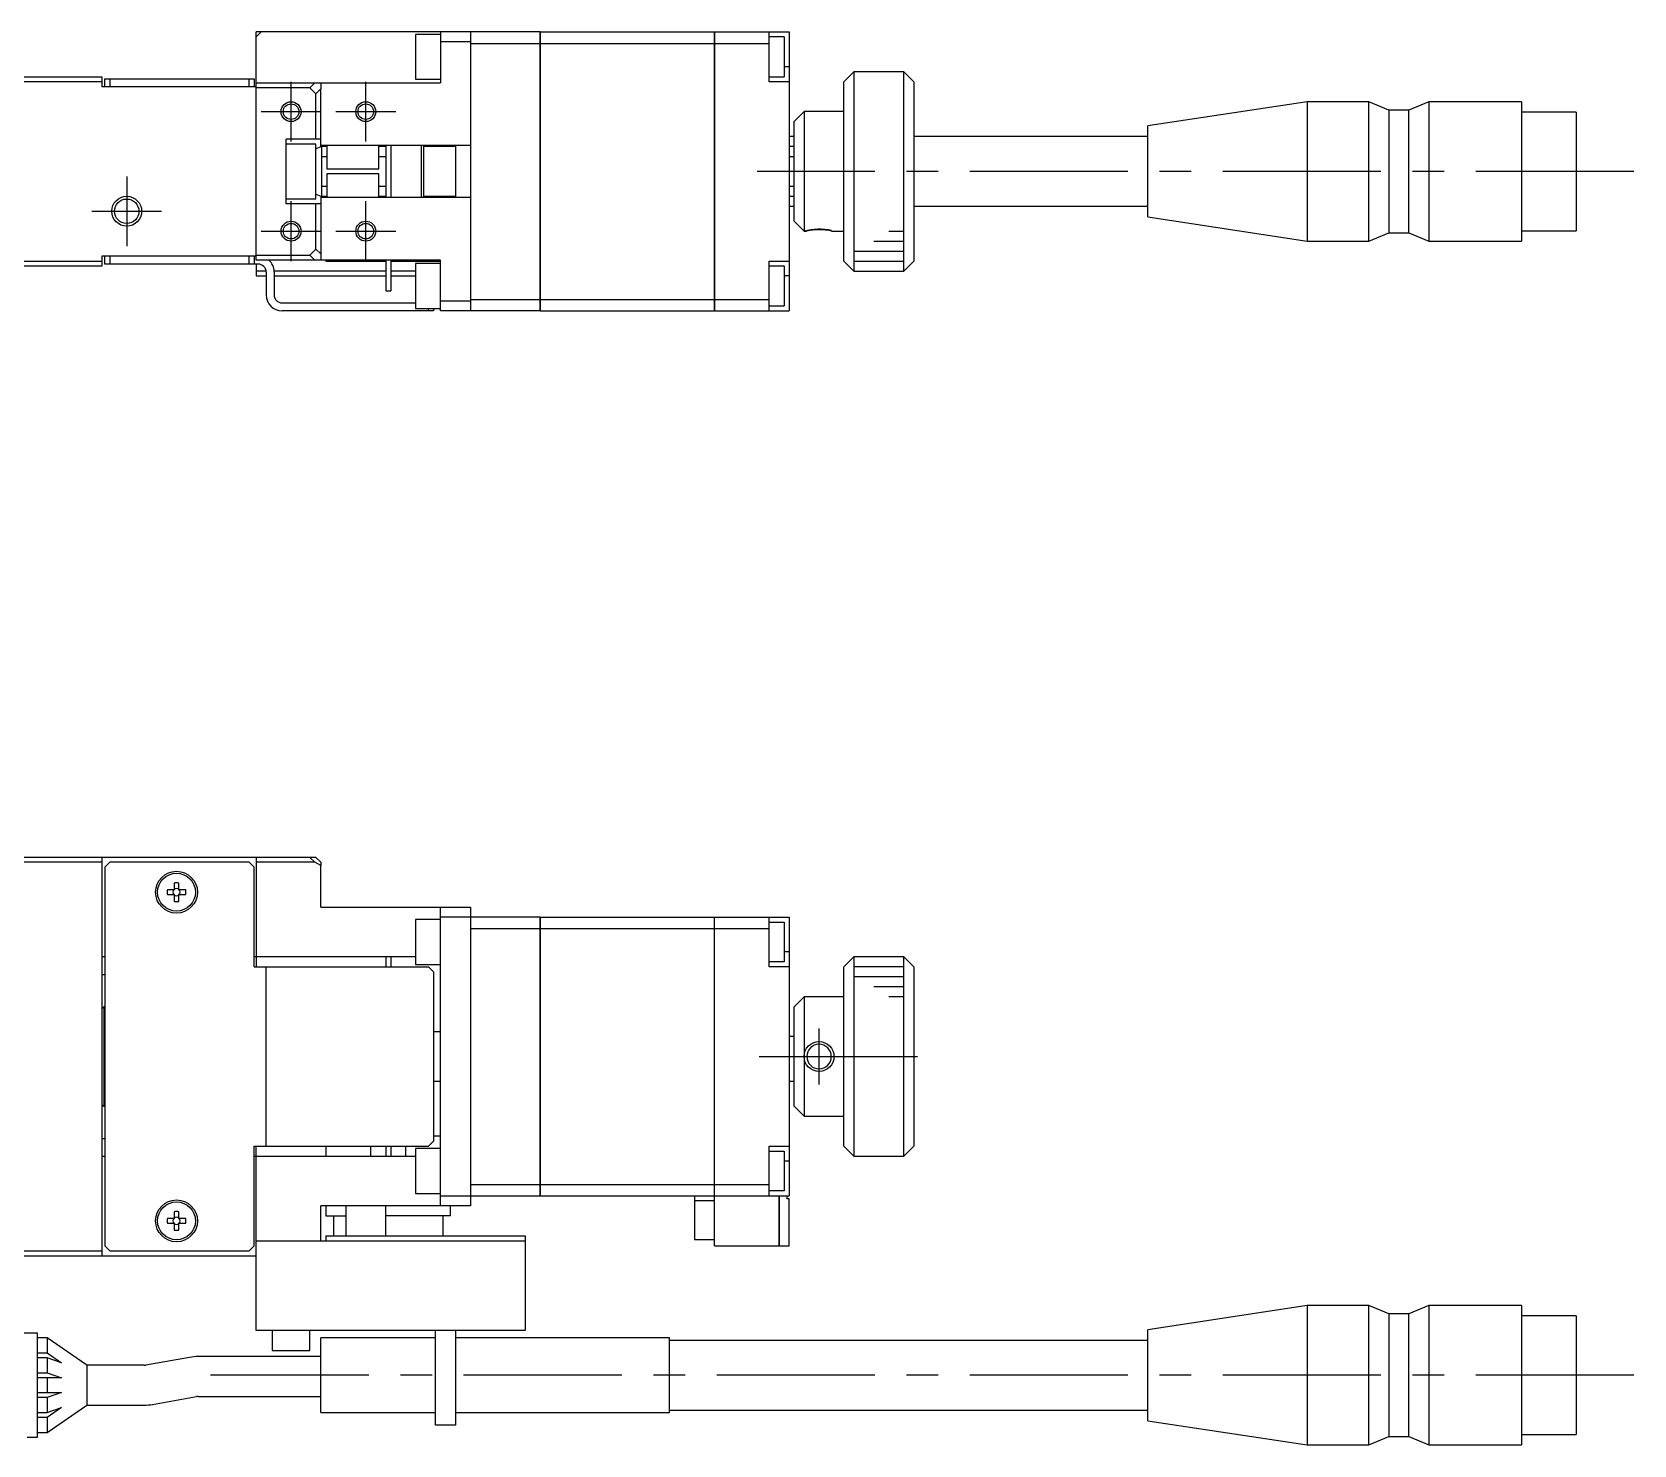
# Model space of a CAD drawing. Extents: x -1 to 678, y -8 to 381.
# Drawn here: x 164.9 to 325.7, y 238.8 to 380.7 of the extents above; entities that cross this region are included whole.
import ezdxf

# ---------------------------------------------------------------- set-up
doc = ezdxf.new("R2010")
doc.units = 0
doc.header["$LTSCALE"] = 0.5
doc.linetypes.add('CENTER', pattern=[50.8, 31.75, -6.35, 6.35, -6.35])
for name, color, linetype in [('MSM_CENTER', 1, 'CENTER'), ('MSM_CONTINUOUS', 7, 'CONTINUOUS'), ('MSM_NARROW', 5, 'CONTINUOUS')]:
    doc.layers.add(name, color=color, linetype=linetype)

msp = doc.modelspace()

# ---------------------------------------------------------------- linework, layer by layer
at = {"layer": 'MSM_CENTER'}
for p, q in [((190.86, 369.7), (190.86, 375.7)), ((198.36, 369.7), (198.36, 375.7)), ((187.86, 372.7), (193.86, 372.7)), ((195.36, 372.7), (201.36, 372.7)), ((325.66, 366.7), (237.66, 366.7)), ((174.36, 366.2), (174.36, 359.2)), ((190.86, 357.7), (190.86, 363.7)), ((198.36, 357.7), (198.36, 363.7)), ((170.86, 362.7), (177.86, 362.7)), ((187.86, 360.7), (193.86, 360.7)), ((195.36, 360.7), (201.36, 360.7)), ((243.86, 275.03), (243.86, 280.63)), ((237.86, 277.83), (255.86, 277.83)), ((325.66, 245.83), (180.66, 245.83))]:
    msp.add_line(p, q, dxfattribs=at)
at = {"layer": 'MSM_CONTINUOUS'}
for p, q in [((187.36, 380.2), (187.86, 380.7)), ((215.85, 380.7), (187.36, 380.7)), ((187.36, 358.2), (187.36, 380.7)), ((203.36, 380.45), (203.36, 375.95)), ((205.86, 380.45), (203.36, 380.45)), ((205.86, 380.7), (205.86, 375.6)), ((208.86, 379.7), (205.86, 379.7)), ((208.86, 380.7), (208.86, 352.7)), ((208.86, 379.54), (215.85, 379.54)), ((215.85, 352.7), (215.85, 380.7)), ((215.86, 380.69), (215.85, 380.69)), ((215.86, 379.54), (215.85, 379.54)), ((215.86, 380.7), (215.86, 352.7)), ((215.86, 380.7), (233.35, 380.7)), ((215.86, 379.54), (233.35, 379.54)), ((233.35, 352.7), (233.35, 380.7)), ((233.36, 380.69), (233.35, 380.69)), ((233.36, 379.54), (233.35, 379.54)), ((233.36, 380.7), (240.86, 380.7)), ((233.36, 380.7), (233.36, 352.7)), ((233.36, 379.54), (238.86, 379.54)), ((238.86, 375.7), (238.86, 380.7)), ((240.36, 380.2), (238.86, 380.2)), ((240.36, 380.2), (240.36, 376.2)), ((240.86, 380.7), (240.86, 352.7)), ((240.86, 377.2), (240.36, 377.2)), ((247.36, 376.7), (246.36, 375.7)), ((247.36, 376.7), (247.36, 356.7)), ((252.36, 376.7), (247.36, 376.7)), ((252.36, 356.7), (252.36, 376.7)), ((253.36, 375.7), (252.36, 376.7)), ((149.86, 376.2), (171.86, 376.2)), ((171.86, 375.7), (149.86, 375.7)), ((171.86, 376.2), (171.86, 375.2)), ((187.36, 375.2), (171.86, 375.2)), ((172.16, 375.2), (172.16, 376)), ((172.16, 376), (187.16, 376)), ((172.66, 376), (172.66, 375.2)), ((186.66, 375.2), (186.66, 376)), ((187.16, 376), (187.16, 375.2)), ((187.36, 375.6), (193.86, 375.6)), ((192.75, 375.1), (187.36, 375.1)), ((192.75, 375.1), (193.25, 375.6)), ((193.36, 374.48), (192.75, 375.1)), ((193.86, 374.98), (193.36, 374.48)), ((193.86, 375.6), (193.86, 374.98)), ((193.86, 375.6), (205.86, 375.6)), ((193.86, 369.18), (193.86, 374.98)), ((203.36, 375.95), (205.86, 375.95)), ((238.86, 376.2), (240.36, 376.2)), ((240.86, 375.7), (238.86, 375.7)), ((246.36, 357.7), (246.36, 375.7)), ((253.36, 375.7), (253.36, 357.7)), ((193.36, 369.95), (193.36, 374.48)), ((292.86, 373.7), (276.86, 371.27)), ((292.86, 373.7), (292.86, 359.7)), ((299.06, 373.7), (292.86, 373.7)), ((299.06, 359.7), (299.06, 373.7)), ((301.06, 372.85), (299.06, 373.7)), ((305.06, 373.7), (303.06, 372.85)), ((305.06, 373.7), (305.06, 359.7)), ((314.36, 373.7), (305.06, 373.7)), ((314.36, 373.7), (314.36, 359.7)), ((241.36, 371.7), (242.36, 372.7)), ((241.36, 361.7), (241.36, 371.7)), ((242.36, 372.7), (242.36, 360.7)), ((246.36, 372.7), (242.36, 372.7)), ((301.06, 372.85), (301.06, 360.55)), ((303.06, 372.85), (301.06, 372.85)), ((303.06, 360.55), (303.06, 372.85)), ((319.86, 372.65), (314.36, 372.65)), ((319.86, 372.65), (319.86, 360.75)), ((193.86, 369.95), (190.36, 369.95)), ((190.36, 363.45), (190.36, 369.95)), ((241.36, 370.2), (240.86, 370.2)), ((276.86, 370.2), (253.36, 370.2)), ((276.86, 362.13), (276.86, 371.27)), ((193.36, 369.45), (190.36, 369.45)), ((193.36, 363.95), (193.36, 369.45)), ((193.86, 369.18), (193.36, 368.97)), ((208.86, 369.3), (193.86, 369.3)), ((193.96, 364.1), (193.96, 369.3)), ((194.46, 369.2), (193.96, 369.2)), ((194.36, 369.3), (194.36, 369.2)), ((194.46, 369.3), (194.46, 366.95)), ((199.66, 366.95), (199.66, 369.3)), ((200.36, 369.2), (199.66, 369.2)), ((200.36, 369.3), (200.36, 364.1)), ((200.86, 369.3), (200.86, 364.1)), ((203.96, 364.1), (203.96, 369.3)), ((204.16, 369.3), (204.16, 364.1)), ((207.36, 369.2), (204.16, 369.2)), ((207.36, 369.3), (207.36, 364.1)), ((241.36, 369.2), (240.86, 369.2)), ((193.96, 368.2), (194.46, 368.2)), ((194.46, 366.95), (199.66, 366.95)), ((199.66, 368.2), (200.36, 368.2)), ((240.86, 368.2), (241.36, 368.2)), ((194.46, 365.2), (193.96, 365.2)), ((194.46, 366.45), (194.46, 364.1)), ((199.66, 366.45), (194.46, 366.45)), ((199.66, 364.1), (199.66, 366.45)), ((200.36, 365.2), (199.66, 365.2)), ((241.36, 365.2), (240.86, 365.2)), ((190.36, 363.95), (193.36, 363.95)), ((193.86, 363.45), (190.36, 363.45)), ((193.36, 364.42), (193.86, 364.21)), ((193.36, 358.91), (193.36, 363.45)), ((193.86, 364.21), (193.86, 358.41)), ((193.86, 364.1), (208.86, 364.1)), ((193.96, 364.2), (194.46, 364.2)), ((194.36, 364.2), (194.36, 364.1)), ((199.66, 364.2), (200.36, 364.2)), ((204.16, 364.2), (207.36, 364.2)), ((240.86, 364.2), (241.36, 364.2)), ((240.86, 363.2), (241.36, 363.2)), ((253.36, 363.2), (276.86, 363.2)), ((276.86, 362.13), (292.86, 359.7)), ((242.36, 360.7), (241.36, 361.7)), ((242.36, 360.7), (242.61, 360.7)), ((242.61, 360.7), (242.61, 360.7)), ((245.11, 360.7), (246.36, 360.7)), ((299.06, 359.7), (301.06, 360.55)), ((301.06, 360.55), (303.06, 360.55)), ((303.06, 360.55), (305.06, 359.7)), ((314.36, 360.75), (319.86, 360.75)), ((192.75, 358.3), (193.36, 358.91)), ((193.36, 358.91), (193.86, 358.41)), ((292.86, 359.7), (299.06, 359.7)), ((305.06, 359.7), (314.36, 359.7)), ((171.86, 357.2), (158.86, 357.2)), ((158.97, 357.7), (171.86, 357.7)), ((187.36, 358.2), (171.86, 358.2)), ((171.86, 358.2), (171.86, 357.2)), ((172.16, 357.4), (172.16, 358.2)), ((187.56, 357.4), (172.16, 357.4)), ((172.66, 358.2), (172.66, 357.4)), ((186.66, 357.4), (186.66, 358.2)), ((187.16, 358.2), (187.16, 357.4)), ((187.36, 358.3), (192.75, 358.3)), ((187.36, 357.8), (187.36, 358.2)), ((205.86, 357.8), (187.36, 357.8)), ((187.36, 357.4), (187.36, 356.2)), ((193.25, 357.8), (192.75, 358.3)), ((193.86, 358.41), (193.86, 357.8)), ((194.36, 357.8), (194.36, 357.7)), ((194.36, 357.7), (200.36, 357.7)), ((200.36, 357.8), (200.36, 354.7)), ((200.86, 357.8), (200.86, 354.7)), ((200.86, 357.7), (205.86, 357.7)), ((203.36, 357.45), (203.36, 352.95)), ((205.86, 357.45), (203.36, 357.45)), ((205.86, 352.7), (205.86, 357.8)), ((238.86, 357.7), (240.86, 357.7)), ((238.86, 352.7), (238.86, 357.7)), ((240.36, 357.2), (238.86, 357.2)), ((240.36, 357.2), (240.36, 353.2)), ((246.36, 357.7), (247.36, 356.7)), ((252.36, 356.7), (253.36, 357.7)), ((188.35, 356.7), (187.36, 356.7)), ((187.36, 356.2), (188.36, 356.2)), ((188.36, 356.6), (188.36, 354.3)), ((200.36, 356.7), (189.15, 356.7)), ((189.16, 356.6), (189.16, 354.3)), ((189.16, 356.2), (200.36, 356.2)), ((203.36, 356.7), (200.86, 356.7)), ((200.86, 356.2), (203.36, 356.2)), ((240.86, 356.2), (240.36, 356.2)), ((247.36, 356.7), (252.36, 356.7)), ((200.36, 354.7), (200.86, 354.7)), ((208.86, 353.85), (215.85, 353.85)), ((215.86, 353.85), (215.85, 353.85)), ((215.86, 353.85), (233.35, 353.85)), ((233.36, 353.85), (233.35, 353.85)), ((233.36, 353.85), (238.86, 353.85)), ((189.96, 353.5), (203.36, 353.5)), ((205.16, 352.7), (189.96, 352.7)), ((203.36, 352.95), (205.86, 352.95)), ((204.66, 352.7), (204.66, 352.95)), ((205.16, 352.95), (205.16, 352.7)), ((205.86, 353.7), (208.86, 353.7)), ((215.85, 352.7), (205.86, 352.7)), ((215.86, 352.71), (215.85, 352.71)), ((215.86, 352.7), (233.35, 352.7)), ((233.36, 352.71), (233.35, 352.71)), ((233.36, 352.7), (240.86, 352.7)), ((238.86, 353.2), (240.36, 353.2)), ((193.36, 297.83), (149.86, 297.83)), ((171.86, 297.83), (171.86, 257.83)), ((187.36, 297.83), (187.36, 286.83)), ((193.25, 297.33), (192.75, 297.83)), ((193.36, 297.83), (193.86, 297.33)), ((171.86, 297.33), (159.47, 297.33)), ((172.66, 297.33), (172.16, 296.83)), ((172.16, 296.83), (172.16, 258.83)), ((186.66, 297.33), (172.66, 297.33)), ((187.16, 296.83), (186.66, 297.33)), ((187.16, 286.83), (187.16, 296.83)), ((193.25, 297.33), (187.36, 297.33)), ((193.86, 297.02), (193.25, 297.33)), ((193.86, 297.33), (193.86, 297.02)), ((193.86, 292.83), (193.86, 297.02)), ((179.12, 294.57), (178.44, 294.57)), ((179.12, 295.25), (179.12, 294.57)), ((179.6, 294.57), (179.6, 295.25)), ((180.28, 294.57), (179.6, 294.57)), ((178.44, 294.09), (179.12, 294.09)), ((179.12, 294.09), (179.12, 293.41)), ((179.6, 293.41), (179.6, 294.09)), ((179.6, 294.09), (180.28, 294.09)), ((193.86, 292.83), (208.86, 292.83)), ((205.86, 262.83), (205.86, 292.83)), ((208.86, 292.83), (208.86, 262.83)), ((203.36, 291.58), (203.36, 287.08)), ((205.86, 291.58), (203.36, 291.58)), ((215.85, 291.83), (205.86, 291.83)), ((215.85, 263.83), (215.85, 291.83)), ((215.86, 291.82), (215.85, 291.82)), ((215.86, 291.83), (233.35, 291.83)), ((215.86, 291.83), (215.86, 263.83)), ((233.35, 259.83), (233.35, 291.83)), ((233.36, 291.82), (233.35, 291.82)), ((233.36, 291.83), (240.86, 291.83)), ((233.36, 258.83), (233.36, 291.83)), ((238.86, 286.83), (238.86, 291.83)), ((238.86, 291.33), (240.36, 291.33)), ((240.36, 291.33), (240.36, 287.33)), ((240.86, 291.83), (240.86, 263.83)), ((208.86, 290.67), (215.85, 290.67)), ((215.86, 290.67), (215.85, 290.67)), ((215.86, 290.67), (233.35, 290.67)), ((233.36, 290.67), (233.35, 290.67)), ((233.36, 290.67), (238.86, 290.67)), ((240.86, 288.33), (240.36, 288.33)), ((172.16, 287.83), (171.86, 287.83)), ((203.36, 287.83), (187.16, 287.83)), ((187.16, 286.83), (204.66, 286.83)), ((188.36, 268.83), (188.36, 286.83)), ((200.36, 287.83), (200.36, 286.83)), ((200.86, 287.83), (200.86, 286.83)), ((203.36, 287.08), (205.86, 287.08)), ((205.16, 286.33), (204.66, 286.83)), ((205.16, 286.33), (205.16, 269.33)), ((240.36, 287.33), (238.86, 287.33)), ((240.86, 286.83), (238.86, 286.83)), ((247.36, 287.83), (246.36, 286.83)), ((246.36, 268.83), (246.36, 286.83)), ((247.36, 287.83), (247.36, 267.83)), ((252.36, 287.83), (247.36, 287.83)), ((252.36, 267.83), (252.36, 287.83)), ((253.36, 286.83), (252.36, 287.83)), ((253.36, 286.83), (253.36, 268.83)), ((171.86, 286.08), (172.16, 286.08)), ((241.36, 282.83), (242.36, 283.83)), ((242.36, 283.83), (242.36, 271.83)), ((246.36, 283.83), (242.36, 283.83)), ((172.06, 282.83), (171.86, 282.63)), ((172.06, 282.83), (172.06, 272.83)), ((172.16, 282.83), (172.06, 282.83)), ((241.36, 272.83), (241.36, 282.83)), ((205.16, 280.33), (205.86, 280.33)), ((241.36, 279.83), (240.86, 279.83)), ((205.86, 275.33), (205.16, 275.33)), ((241.36, 275.33), (240.86, 275.33)), ((171.86, 273.03), (172.06, 272.83)), ((172.06, 272.83), (172.16, 272.83)), ((242.36, 271.83), (241.36, 272.83)), ((242.36, 271.83), (246.36, 271.83)), ((172.16, 269.58), (171.86, 269.58)), ((187.16, 258.83), (187.16, 268.83)), ((187.16, 268.83), (204.66, 268.83)), ((187.36, 250.33), (187.36, 268.83)), ((194.36, 268.83), (194.36, 267.83)), ((198.86, 267.83), (198.86, 268.83)), ((200.36, 268.83), (200.36, 267.83)), ((200.86, 268.83), (200.86, 267.83)), ((202.36, 268.83), (202.36, 267.83)), ((203.36, 268.58), (203.36, 264.08)), ((205.86, 268.58), (203.36, 268.58)), ((204.66, 268.83), (205.16, 269.33)), ((205.86, 269.83), (205.16, 269.83)), ((238.86, 268.83), (240.86, 268.83)), ((238.86, 263.83), (238.86, 268.83)), ((246.36, 268.83), (247.36, 267.83)), ((252.36, 267.83), (253.36, 268.83)), ((171.86, 267.83), (172.16, 267.83)), ((187.16, 267.83), (203.36, 267.83)), ((238.86, 268.33), (240.36, 268.33)), ((240.36, 268.33), (240.36, 264.33)), ((240.86, 267.33), (240.36, 267.33)), ((247.36, 267.83), (252.36, 267.83)), ((203.36, 264.08), (205.86, 264.08)), ((205.86, 263.83), (215.85, 263.83)), ((208.86, 264.98), (215.85, 264.98)), ((215.86, 264.99), (215.85, 264.99)), ((215.86, 263.84), (215.85, 263.84)), ((215.86, 264.98), (233.35, 264.98)), ((215.86, 263.83), (233.35, 263.83)), ((231.36, 263.83), (231.36, 259.43)), ((233.36, 264.99), (233.35, 264.99)), ((233.36, 263.84), (233.35, 263.84)), ((233.36, 264.98), (238.86, 264.98)), ((233.36, 263.83), (240.86, 263.83)), ((240.36, 264.33), (238.86, 264.33)), ((239.85, 258.83), (239.85, 263.83)), ((239.86, 263.83), (239.86, 258.83)), ((240.66, 263.53), (240.66, 263.83)), ((179.12, 262.25), (179.12, 261.57)), ((179.6, 261.57), (179.6, 262.25)), ((193.86, 259.33), (193.86, 262.83)), ((208.86, 262.83), (193.86, 262.83)), ((194.36, 262.83), (194.36, 261.83)), ((196.36, 262.83), (196.36, 259.83)), ((200.36, 259.83), (200.36, 262.83)), ((206.86, 261.83), (206.86, 262.83)), ((233.35, 263.33), (231.36, 263.33)), ((240.86, 263.53), (240.66, 263.53)), ((240.86, 258.83), (240.86, 263.53)), ((179.12, 261.57), (178.44, 261.57)), ((178.44, 261.09), (179.12, 261.09)), ((179.12, 261.09), (179.12, 260.41)), ((180.28, 261.57), (179.6, 261.57)), ((179.6, 260.41), (179.6, 261.09)), ((179.6, 261.09), (180.28, 261.09)), ((194.36, 261.83), (196.36, 261.83)), ((195.11, 261.83), (195.11, 259.83)), ((206.86, 261.83), (200.36, 261.83)), ((206.11, 261.83), (206.11, 259.83)), ((187.36, 259.33), (214.36, 259.33)), ((194.36, 259.83), (194.36, 259.33)), ((194.36, 259.83), (214.36, 259.83)), ((214.36, 259.83), (214.36, 250.33)), ((233.36, 259.43), (231.36, 259.43)), ((233.36, 259.83), (233.35, 259.83)), ((149.86, 257.83), (187.36, 257.83)), ((159.47, 258.33), (171.86, 258.33)), ((172.16, 258.83), (172.66, 258.33)), ((172.66, 258.33), (186.66, 258.33)), ((186.66, 258.33), (187.16, 258.83)), ((233.36, 258.83), (239.85, 258.83)), ((239.86, 258.84), (239.85, 258.84)), ((239.86, 258.83), (240.86, 258.83)), ((292.86, 252.83), (276.86, 250.4)), ((292.86, 252.83), (292.86, 238.83)), ((299.06, 252.83), (292.86, 252.83)), ((299.06, 238.83), (299.06, 252.83)), ((301.06, 251.98), (299.06, 252.83)), ((305.06, 252.83), (303.06, 251.98)), ((305.06, 252.83), (305.06, 238.83)), ((314.36, 252.83), (305.06, 252.83)), ((314.36, 252.83), (314.36, 238.83)), ((301.06, 251.98), (301.06, 239.68)), ((303.06, 251.98), (301.06, 251.98)), ((303.06, 239.68), (303.06, 251.98)), ((319.86, 251.78), (314.36, 251.78)), ((319.86, 251.78), (319.86, 239.88)), ((163.36, 250.08), (165.36, 250.08)), ((165.36, 250.08), (165.36, 239.58)), ((166.36, 249.58), (165.36, 249.58)), ((166.36, 249.58), (166.36, 248.08)), ((170.36, 246.83), (166.36, 249.58)), ((214.36, 250.33), (187.36, 250.33)), ((188.96, 250.33), (188.96, 248.33)), ((192.76, 248.33), (192.76, 250.33)), ((193.86, 242.08), (193.86, 249.58)), ((205.36, 249.58), (193.86, 249.58)), ((205.36, 240.83), (205.36, 250.33)), ((207.36, 250.33), (207.36, 240.83)), ((228.86, 249.58), (207.36, 249.58)), ((228.86, 242.08), (228.86, 249.58)), ((276.86, 249.33), (228.86, 249.33)), ((276.86, 241.26), (276.86, 250.4)), ((165.36, 248.08), (166.36, 248.08)), ((166.36, 248.08), (167.81, 247.08)), ((193.86, 247.7), (181.54, 247.7)), ((188.96, 248.33), (192.76, 248.33)), ((166.36, 247.58), (165.36, 247.58)), ((165.36, 246.08), (166.36, 246.08)), ((166.36, 247.58), (166.36, 246.08)), ((167.81, 247.08), (166.36, 247.58)), ((166.36, 246.08), (167.81, 245.58)), ((170.36, 246.83), (170.36, 242.83)), ((176.1, 246.83), (170.36, 246.83)), ((180.68, 247.62), (176.27, 246.84)), ((167.81, 245.58), (165.36, 245.58)), ((166.36, 245.58), (166.36, 244.08)), ((165.36, 244.08), (167.81, 244.08)), ((166.36, 243.58), (165.36, 243.58)), ((167.81, 244.08), (166.36, 243.58)), ((166.36, 243.58), (166.36, 242.08)), ((166.36, 240.08), (170.36, 242.83)), ((170.36, 242.83), (176.1, 242.83)), ((176.96, 242.9), (181.37, 243.68)), ((181.54, 243.7), (193.86, 243.7)), ((165.36, 242.08), (166.36, 242.08)), ((166.36, 241.58), (165.36, 241.58)), ((166.36, 242.08), (167.81, 242.58)), ((167.81, 242.58), (166.36, 241.58)), ((166.36, 241.58), (166.36, 240.08)), ((193.86, 242.08), (205.36, 242.08)), ((207.36, 242.08), (228.86, 242.08)), ((228.86, 242.33), (276.86, 242.33)), ((276.86, 241.26), (292.86, 238.83)), ((165.36, 240.08), (166.36, 240.08)), ((207.36, 240.83), (205.36, 240.83)), ((299.06, 238.83), (301.06, 239.68)), ((301.06, 239.68), (303.06, 239.68)), ((303.06, 239.68), (305.06, 238.83)), ((314.36, 239.88), (319.86, 239.88)), ((165.36, 239.58), (164.36, 239.58)), ((292.86, 238.83), (299.06, 238.83)), ((305.06, 238.83), (314.36, 238.83))]:
    msp.add_line(p, q, dxfattribs=at)
for centre, radius in [((190.86, 372.7), 0.783), ((198.36, 372.7), 0.783), ((174.36, 362.7), 1.23), ((190.86, 360.7), 0.783), ((198.36, 360.7), 0.783), ((179.36, 294.33), 2.1), ((179.36, 294.33), 1.9), ((179.36, 261.33), 2.1), ((179.36, 261.33), 1.9)]:
    msp.add_circle(centre, radius, dxfattribs=at)
at = {"layer": 'MSM_CONTINUOUS', "extrusion": (0, 0, -1)}
msp.add_circle((-243.86, 277.83), 1.23, dxfattribs=at)
at = {"layer": 'MSM_CONTINUOUS'}
for centre, radius, start, end in [((243.86, 354.83), 6, 77.9767, 102.0233), ((187.56, 356.6), 0.8, 0, 90), ((187.56, 356.6), 1.6, 0, 48.5903), ((189.96, 354.3), 1.6, 180, 270), ((189.96, 354.3), 0.8, 180, 270), ((179.36, 294.33), 0.95, 165.3667, 194.6333), ((179.36, 294.33), 0.365, 138.8496, 221.1504), ((179.36, 294.33), 0.95, 75.3667, 104.6333), ((179.36, 294.33), 0.365, 48.8496, 131.1504), ((179.36, 294.33), 0.365, 318.8496, 41.1504), ((179.36, 294.33), 0.95, 345.3667, 14.6333), ((179.36, 294.33), 0.365, 228.8496, 311.1504), ((179.36, 294.33), 0.95, 255.3667, 284.6333), ((179.36, 261.33), 0.95, 75.3667, 104.6333), ((179.36, 261.33), 0.95, 165.3667, 194.6333), ((179.36, 261.33), 0.365, 138.8496, 221.1504), ((179.36, 261.33), 0.365, 48.8496, 131.1504), ((179.36, 261.33), 0.365, 228.8496, 311.1504), ((179.36, 261.33), 0.365, 318.8496, 41.1504), ((179.36, 261.33), 0.95, 345.3667, 14.6333), ((179.36, 261.33), 0.95, 255.3667, 284.6333), ((181.54, 242.7), 5, 90, 100), ((176.1, 247.83), 1, 270, 280), ((176.1, 247.83), 5, 270, 280), ((181.54, 242.7), 1, 90, 100)]:
    msp.add_arc(centre, radius, start, end, dxfattribs=at)
at = {"layer": 'MSM_NARROW'}
for p, q in [((245.12, 360.75), (245.36, 360.7)), ((250.86, 360.7), (252.36, 360.7)), ((247.36, 358.7), (252.36, 358.7)), ((249.36, 359.7), (252.36, 359.7)), ((247.36, 357.7), (252.36, 357.7)), ((252.36, 286.83), (247.36, 286.83)), ((252.36, 285.83), (247.36, 285.83)), ((252.36, 284.83), (249.36, 284.83)), ((252.36, 283.83), (250.86, 283.83))]:
    msp.add_line(p, q, dxfattribs=at)
for centre, radius in [((190.86, 372.7), 1), ((198.36, 372.7), 1), ((174.36, 362.7), 1.5), ((190.86, 360.7), 1), ((198.36, 360.7), 1), ((243.86, 277.83), 1.5)]:
    msp.add_circle(centre, radius, dxfattribs=at)
msp.add_arc((243.85, 354.91), 5.98, 77.7902, 104.4982, dxfattribs=at)

doc.saveas('drawing.dxf')
